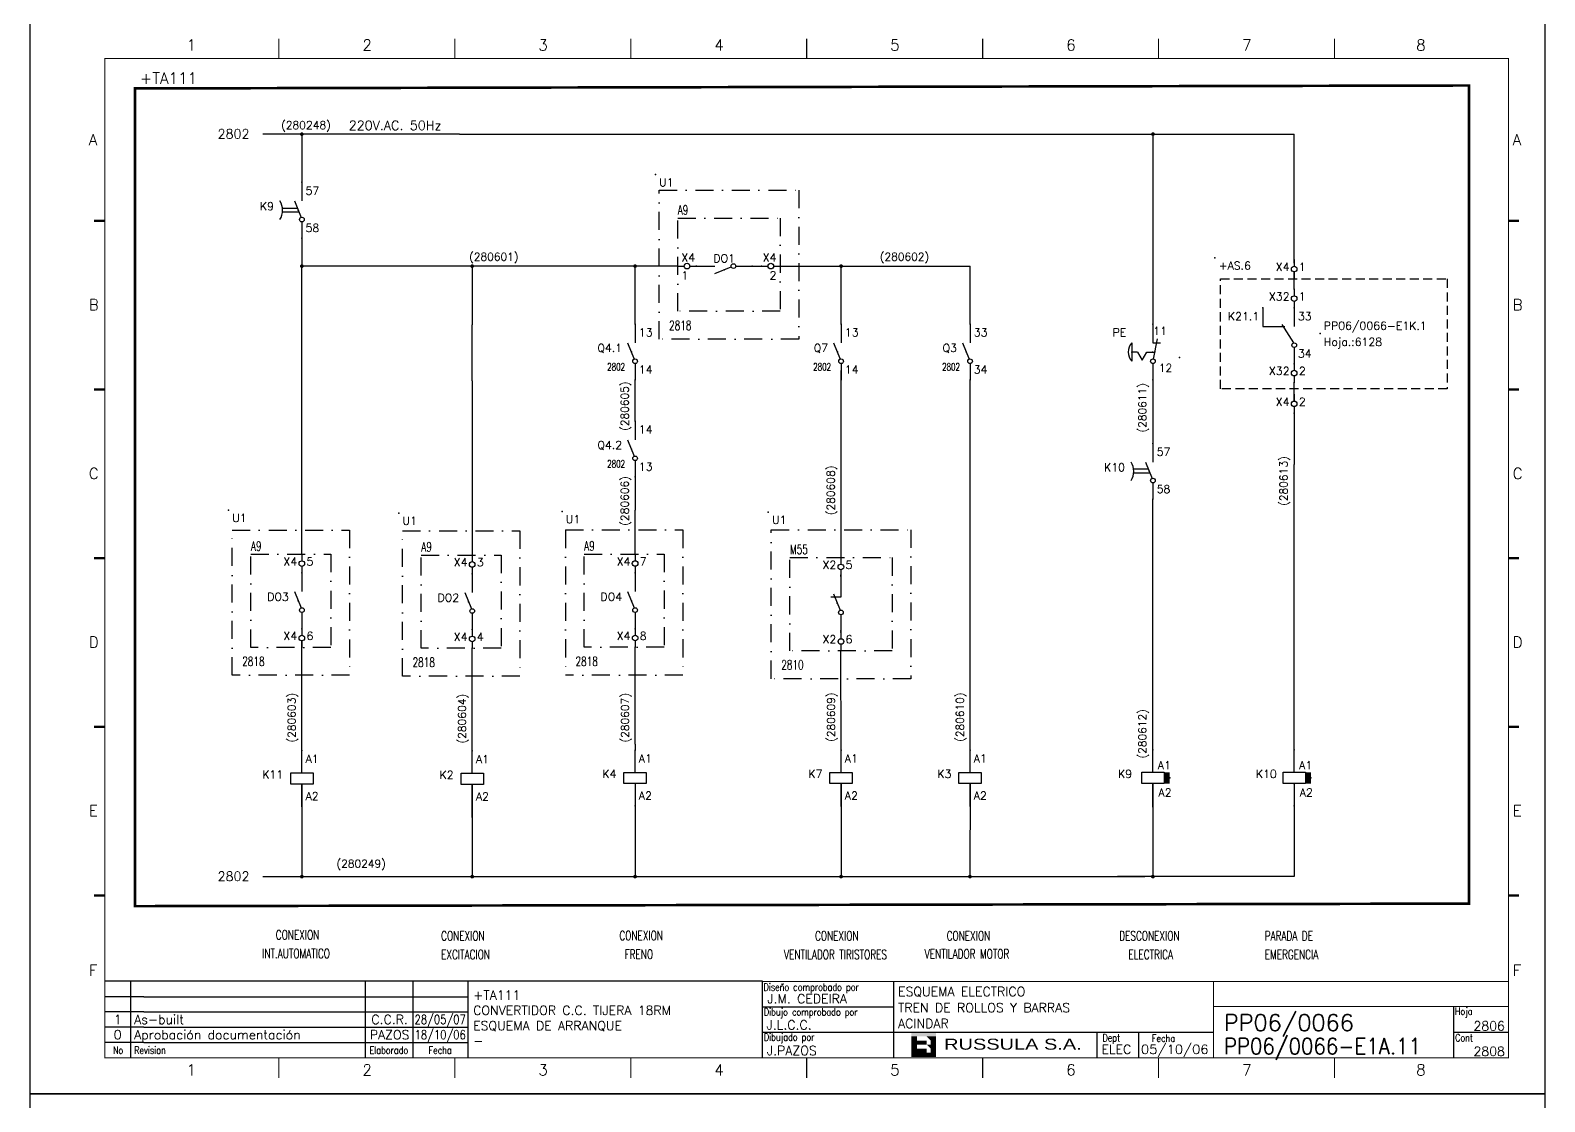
# Model space of a CAD drawing. Extents: x -4 to 416, y -4762 to 287.
# Drawn here: x -3.7 to 416.3, y -903.4 to -606.4 of the extents above; entities that cross this region are included whole.
import ezdxf
from ezdxf.enums import TextEntityAlignment as Align

# ---------------------------------------------------------------- set-up
doc = ezdxf.new("R2010")
doc.units = 0
doc.header["$LTSCALE"] = 10
doc.header["$MEASUREMENT"] = 0
doc.linetypes.add('DASHDOT', pattern=[1, 0.5, -0.25, 0, -0.25])
doc.linetypes.add('HIDDEN', pattern=[0.375, 0.25, -0.125])
doc.layers.get('0').update_dxf_attribs({"linetype": 'CONTINUOUS'})
for name, color, linetype in [('1', 7, 'CONTINUOUS'), ('10', 5, 'CONTINUOUS'), ('102', 7, 'CONTINUOUS'), ('2', 7, 'CONTINUOUS'), ('3', 8, 'CONTINUOUS'), ('8', 1, 'CONTINUOUS'), ('9', 6, 'CONTINUOUS'), ('DIBUJO', 7, 'CONTINUOUS'), ('NODE', 7, 'CONTINUOUS')]:
    doc.layers.add(name, color=color, linetype=linetype)
doc.styles.add('HELVETICA', font='HELV.SHX')
doc.styles.add('LABEL', font='SIMPLEX', dxfattribs={"width": 0.8, "height": 4})
doc.styles.add('ROMANS', font='romans')
doc.styles.get("Standard").update_dxf_attribs({"font": 'simplex'})

# ---------------------------------------------------------------- blocks, each defined once
blk = doc.blocks.new('NOD', base_point=(237.5, 170))
at = {"layer": 'NODE'}
blk.add_point((237.5, 170), dxfattribs=at)
blk = doc.blocks.new('$071501S')
at = {"layer": '2'}
for p, q in [((0, -6), (0, 0)), ((-3, -6), (3, -6)), ((-3, -9), (-3, -6)), ((3, -6), (3, -9)), ((3, -9), (-3, -9)), ((0, -9), (0, -15))]:
    blk.add_line(p, q, dxfattribs=at)
at = {"layer": '2', "rotation": 90}
for p in [(0, 0), (0, -15)]:
    blk.add_blockref('NOD', p, dxfattribs=at)
at = {"layer": '8'}
for tag, p in [('1A', (1, -3.325)), ('2A', (1, -13.325))]:
    blk.add_attdef(tag, p, '', height=2.15, dxfattribs=at)
at = {"layer": '9'}
blk.add_attdef('ID', text='', height=2.15, dxfattribs=at).set_placement((-5, -7.5), align=Align.RIGHT)
blk = doc.blocks.new('$$PLU21C')
for p, q in [((0, 2.5), (0, 0.75)), ((0, -0.75), (0, -2.5))]:
    blk.add_line(p, q)
at = {"layer": '2'}
blk.add_circle((0, 0), 0.75, dxfattribs=at)
for p in [(0, 2.5), (0, -2.5)]:
    blk.add_blockref('NOD', p, dxfattribs=at)
at = {"layer": '8'}
blk.add_attdef('*A', (1.25, -0.5), '', height=2.15, dxfattribs=at)
at = {"layer": '9'}
blk.add_attdef('ID', text='', height=2.15, dxfattribs=at).set_placement((-1.25, -0.5), align=Align.RIGHT)
blk = doc.blocks.new('$070202S')
at = {"layer": '102'}
for p, q in [((0, 0), (0, -5)), ((-2, -5), (-0.23, -9.42)), ((0, -10.62), (0, -15))]:
    blk.add_line(p, q, dxfattribs=at)
blk.add_circle((0, -10), 0.625, dxfattribs=at)
blk.add_point((-1, -7.5), dxfattribs=at)
at = {"layer": '2'}
for p in [(0, 0), (0, -15)]:
    blk.add_blockref('NOD', p, dxfattribs=at)
at = {"layer": '8'}
for tag, p in [('1A', (1, -3.32)), ('2A', (1, -13.32))]:
    blk.add_attdef(tag, p, '', height=2.15, dxfattribs=at)
at = {"layer": '9'}
blk.add_attdef('ID', text='', height=2.15, dxfattribs=at).set_placement((-3.5, -7.5), align=Align.RIGHT)
blk = doc.blocks.new('$PP313')
at = {"layer": '2'}
blk.add_blockref('NOD', (0, 0), dxfattribs=at)
at = {"layer": '8'}
blk.add_attdef('1A', (1, -3.325), '', height=2.15, dxfattribs=at)
at = {"layer": '9'}
blk.add_attdef('ID', (1, 1), '', height=2.15, dxfattribs=at)
blk = doc.blocks.new('$0702029')
at = {"layer": '102'}
for p, q in [((0, 0), (5, 0)), ((10.62, 0), (15, 0)), ((5, -2), (9.42, -0.23))]:
    blk.add_line(p, q, dxfattribs=at)
blk.add_circle((10, 0), 0.625, dxfattribs=at)
blk.add_point((7.5, -1), dxfattribs=at)
at = {"layer": '2'}
for p in [(0, 0), (15, 0)]:
    blk.add_blockref('NOD', p, dxfattribs=at)
at = {"layer": '8', "flags": 8}
blk.add_attdef('1A', text='', height=2.15, dxfattribs=at).set_placement((4, -3.32), align=Align.RIGHT)
blk.add_attdef('2A', (11, -3.32), '', height=2.15, dxfattribs=at)
at = {"layer": '9'}
blk.add_attdef('ID', text='', height=2.15, dxfattribs=at).set_placement((7.5, 1), align=Align.CENTER)
blk = doc.blocks.new('$$PLR12C')
for p, q in [((-2.5, 0), (-0.75, 0)), ((0.75, 0), (2.5, 0))]:
    blk.add_line(p, q)
at = {"layer": '2'}
blk.add_circle((0, 0), 0.75, dxfattribs=at)
for p in [(-2.5, 0), (2.5, 0)]:
    blk.add_blockref('NOD', p, dxfattribs=at)
at = {"layer": '8'}
blk.add_attdef('*A', text='', height=2.15, dxfattribs=at).set_placement((1.5, -3.575), align=Align.RIGHT)
at = {"layer": '9'}
blk.add_attdef('ID', text='', height=2.15, dxfattribs=at).set_placement((1.5, 1.25), align=Align.RIGHT)
blk = doc.blocks.new('$$PLL21C')
for p, q in [((-2.5, 0), (-0.75, 0)), ((0.75, 0), (2.5, 0))]:
    blk.add_line(p, q)
at = {"layer": '2'}
blk.add_circle((0, 0), 0.75, dxfattribs=at)
for p in [(-2.5, 0), (2.5, 0)]:
    blk.add_blockref('NOD', p, dxfattribs=at)
at = {"layer": '8'}
blk.add_attdef('*A', (-1.5, -3.575), '', height=2.15, dxfattribs=at)
at = {"layer": '9'}
blk.add_attdef('ID', (-1.5, 1.25), '', height=2.15, dxfattribs=at)
blk = doc.blocks.new('$071507')
at = {"layer": '2'}
for p, q in [((6, 0), (0, 0)), ((6, 3), (9, 3)), ((6, -3), (6, 3)), ((9, 3), (9, -3)), ((9, 0), (15, 0)), ((9, -3), (6, -3))]:
    blk.add_line(p, q, dxfattribs=at)
blk.add_solid([(6, -3), (9, -3), (6, -4.5), (9, -4.5)], dxfattribs=at)
for p in [(0, 0), (15, 0), (7.5, -4.5)]:
    blk.add_blockref('NOD', p, dxfattribs=at)
at = {"layer": '8'}
blk.add_attdef('1A', text='', height=2.15, dxfattribs=at).set_placement((5, -3.325), align=Align.RIGHT)
blk.add_attdef('2A', (10, -3.325), '', height=2.15, dxfattribs=at)
at = {"layer": '9'}
blk.add_attdef('ID', text='', height=2.15, dxfattribs=at).set_placement((7.5, 4.175), align=Align.CENTER)
blk = doc.blocks.new('$021308')
at = {"layer": '2'}
blk.add_line((-2.5, 0), (2.5, 0), dxfattribs=at)
blk.add_arc((0, 2.625), 3.625, 226.39718, 313.60282, dxfattribs=at)
blk.add_blockref('NOD', (0, 0), dxfattribs=at)
blk = doc.blocks.new('$070203')
at = {"layer": '2'}
for p, q in [((0, 0), (5, 0)), ((9.39, 0.13), (4, 1.25)), ((5, 0), (5, 2)), ((10.62, 0), (15, 0))]:
    blk.add_line(p, q, dxfattribs=at)
blk.add_circle((10, 0), 0.625, dxfattribs=at)
for p in [(0, 0), (7.5, 0.52), (15, 0)]:
    blk.add_blockref('NOD', p, dxfattribs=at)
at = {"layer": '8'}
blk.add_attdef('1A', text='', height=2.15, dxfattribs=at).set_placement((4, -3.32), align=Align.RIGHT)
blk.add_attdef('2A', (11, -3.32), '', height=2.15, dxfattribs=at)
at = {"layer": '9'}
blk.add_attdef('ID', text='', height=2.15, dxfattribs=at).set_placement((7.5, 2.5), align=Align.CENTER)
blk = doc.blocks.new('$021208')
at = {"layer": '102'}
for p, q in [((-2.17, -3.75), (0, -2.5)), ((0, -5), (-2.17, -3.75)), ((0, -2.5), (0, -1)), ((0, -5), (0, -6.5))]:
    blk.add_line(p, q, dxfattribs=at)
at = {"layer": '3'}
for p in [(0, -1), (0, -6.5)]:
    blk.add_point(p, dxfattribs=at)
blk = doc.blocks.new('RR')
at = {"layer": '102'}
for p, q in [((158.63, 156.42), (158.63, 151.42)), ((167.05, 156.42), (167.05, 151.42)), ((158.63, 151.42), (164.55, 151.42)), ((163.74, 152), (166.82, 147)), ((167.05, 145.79), (167.05, 141.42))]:
    blk.add_line(p, q, dxfattribs=at)
blk.add_circle((167.05, 146.42), 0.625, dxfattribs=at)
at = {"layer": '2', "rotation": 270}
for p in [(158.63, 156.42), (167.05, 156.42)]:
    blk.add_blockref('NOD', p, dxfattribs=at)
at = {"layer": '9', "rotation": 270}
blk.add_blockref('NOD', (167.05, 141.42), dxfattribs=at)
at = {"layer": '8'}
blk.add_attdef('1A', text='', height=2.15, dxfattribs=at).set_placement((157.63, 153.09), align=Align.RIGHT)
for tag, p in [('2A', (168.05, 153.09)), ('3A', (168.05, 143.09))]:
    blk.add_attdef(tag, p, '', height=2.15, dxfattribs=at)
at = {"layer": '9'}
blk.add_attdef('ID', text='', height=2.15, dxfattribs=at).set_placement((161.05, 146.42), align=Align.RIGHT)
blk = doc.blocks.new('newcajec')
at = {"layer": '1'}
for p, q in [((179.4, 20.85), (0.13, 20.85)), ((7, 20.85), (7, 0)), ((71, 20.85), (71, 0)), ((84, 20.85), (84, 0.09)), ((99, 20.85), (99, 0)), ((215.2, 20.8), (215.2, 0)), ((10.6, 16.64), (0, 16.64)), ((10.6, 16.64), (99, 16.64)), ((184.64, 20.18), (184.81, 20.01)), ((184.81, 20.01), (185.18, 20.25)), ((10.6, 12.48), (0, 12.48)), ((10.6, 12.48), (99, 12.48)), ((179.4, 13.87), (215.2, 13.87)), ((368, 14.06), (368, 0)), ((10.6, 8.32), (0, 8.32)), ((10.6, 8.32), (99, 8.32)), ((10.6, 4.16), (0, 4.16)), ((10.6, 4.16), (99, 4.16)), ((179.4, 6.93), (267.63, 6.93)), ((267.63, 6.93), (302.5, 6.93)), ((270.63, 6.91), (270.63, 0)), ((282.07, 6.93), (282.07, 0)), ((368, 6.93), (383, 6.93))]:
    blk.add_line(p, q, dxfattribs=at)
for points in [[(47.5, 272.5, 0.3, 0.3, 0), (47.5, 277.91, 0.3, 0.3, 0)], [(95.5, 272.5, 0.3, 0.3, 0), (95.5, 277.91, 0.3, 0.3, 0)], [(143.5, 272.5, 0.3, 0.3, 0), (143.5, 277.91, 0.3, 0.3, 0)], [(191.5, 272.5, 0.3, 0.3, 0), (191.5, 277.91, 0.3, 0.3, 0)], [(239.5, 272.5, 0.3, 0.3, 0), (239.5, 277.91, 0.3, 0.3, 0)], [(287.5, 272.5, 0.3, 0.3, 0), (287.5, 277.91, 0.3, 0.3, 0)], [(335.5, 272.5, 0.3, 0.3, 0), (335.5, 277.91, 0.3, 0.3, 0)], [(-2.99, 228.23, 0.6, 0.6, 0), (-0.18, 228.23, 0.6, 0.6, 0)], [(383.01, 228.23, 0.6, 0.6, 0), (385.82, 228.23, 0.6, 0.6, 0)], [(-2.99, 182.23, 0.6, 0.6, 0), (-0.18, 182.23, 0.6, 0.6, 0)], [(383.01, 182.23, 0.6, 0.6, 0), (385.82, 182.23, 0.6, 0.6, 0)], [(-2.99, 136.23, 0.6, 0.6, 0), (-0.18, 136.23, 0.6, 0.6, 0)], [(383.01, 136.23, 0.6, 0.6, 0), (385.82, 136.23, 0.6, 0.6, 0)], [(-2.99, 90.23, 0.6, 0.6, 0), (-0.18, 90.23, 0.6, 0.6, 0)], [(383.01, 90.23, 0.6, 0.6, 0), (385.82, 90.23, 0.6, 0.6, 0)], [(-2.99, 44.23, 0.6, 0.6, 0), (-0.18, 44.23, 0.6, 0.6, 0)], [(383.01, 44.23, 0.6, 0.6, 0), (385.82, 44.23, 0.6, 0.6, 0)], [(383, 20.8, 0.3, 0.3, 0), (179.4, 20.8, 0.3, 0.3, 0), (179.4, 0, 0.3, 0.3, 0)], [(302.5, 20.8, 0.3, 0.3, 0), (302.5, 0, 0.3, 0.3, 0)], [(302.5, 14, 0.3, 0.3, 0), (383, 14, 0.3, 0.3, 0)], [(47.5, -5.5, 0.3, 0.3, 0), (47.5, -0.09, 0.3, 0.3, 0)], [(95.5, -5.5, 0.3, 0.3, 0), (95.5, -0.09, 0.3, 0.3, 0)], [(143.5, -5.5, 0.3, 0.3, 0), (143.5, -0.09, 0.3, 0.3, 0)], [(191.5, -5.5, 0.3, 0.3, 0), (191.5, -0.09, 0.3, 0.3, 0)], [(239.5, -5.5, 0.3, 0.3, 0), (239.5, -0.09, 0.3, 0.3, 0)], [(287.5, -5.5, 0.3, 0.3, 0), (287.5, -0.09, 0.3, 0.3, 0)], [(335.5, -5.5, 0.3, 0.3, 0), (335.5, -0.09, 0.3, 0.3, 0)]]:
    blk.add_lwpolyline(points, format="xyseb", dxfattribs=at)
at = {"layer": '1', "const_width": 0.3}
blk.add_lwpolyline([(0, 0), (0, 272.5), (383, 272.5), (383, 0)], close=True, dxfattribs=at)
at = {"layer": '2', "color": 14}
for p, q in [((221.42, 4.69), (221.42, 5.81)), ((221.42, 2.47), (221.42, 3.58))]:
    blk.add_line(p, q, dxfattribs=at)
for points in [[(220.05, 5.81), (220.05, 6.92), (226.74, 5.81), (226.74, 6.92)], [(221.42, 2.47), (220.05, 2.47), (221.42, 5.81), (220.05, 5.81)], [(221.42, 4.69), (224.25, 4.69), (221.42, 3.58), (224.25, 3.58)], [(224.25, 5.81), (225.37, 5.81), (225.37, 4.69)], [(225.37, 5.81), (226.74, 5.81), (225.37, 1.35), (226.74, 1.35)], [(224.25, 0.24), (224.25, 2.47), (220.05, 0.24), (220.05, 2.47)], [(224.25, 3.58), (225.37, 3.58), (225.37, 2.47)], [(226.74, 1.35), (226.74, 0.24), (224.25, 1.35), (224.25, 0.24)]]:
    blk.add_solid(points, dxfattribs=at)
at = {"layer": '1', "style": 'ROMANS'}
for s, p in [('1', (22.29, 274.68)), ('2', (70.29, 274.68)), ('3', (118.29, 274.68)), ('4', (166.29, 274.68)), ('5', (214.29, 274.68)), ('6', (262.29, 274.68)), ('7', (310.29, 274.68)), ('8', (357.79, 274.68)), ('A', (-4.37, 248.84)), ('A', (384.13, 248.84)), ('B', (-4.37, 203.84)), ('B', (384.13, 203.84)), ('C', (-4.37, 157.84)), ('C', (384.13, 157.84)), ('D', (-4.37, 111.84)), ('D', (384.13, 111.84)), ('E', (-4.37, 65.84)), ('E', (384.13, 65.84)), ('F', (-4.37, 22.34)), ('F', (384.13, 22.34)), ('1', (22.29, -4.82)), ('2', (70.29, -4.82)), ('3', (118.29, -4.82)), ('4', (166.29, -4.82)), ('5', (214.29, -4.82)), ('6', (262.29, -4.82)), ('7', (310.29, -4.82)), ('8', (357.79, -4.82))]:
    blk.add_text(s, height=3, dxfattribs=at).set_placement(p)
at = {"layer": '1', "style": 'LABEL', "width": 0.8}
for s, p in [('Diseno comprobado por', (179.73, 18.27)), ('Dibujo comprobado por', (179.81, 11.47)), ('Hoja', (368.38, 11.66)), ('Dibujado por', (179.83, 4.64)), ('Fecha', (285.71, 4.3)), ('Cont', (368.43, 4.46)), ('No', (2.23, 1.05)), ('Revision', (8, 1.05))]:
    blk.add_text(s, height=2, dxfattribs=at).set_placement(p)
for s, p in [('Dept', (274.61, 4.44)), ('Elaborado', (77.5, 1.05)), ('Fecha', (91.5, 1.05))]:
    blk.add_text(s, height=2, dxfattribs=at).set_placement(p, align=Align.CENTER)
at = {"layer": '10', "style": 'ROMANS'}
for tag, p in [('REV41', (3.5, 18.74)), ('REV43', (77.7, 18.74)), ('REV31', (3.5, 14.58)), ('REV33', (77.7, 14.58)), ('REV21', (3.5, 10.42)), ('REV23', (77.7, 10.42)), ('REV11', (3.5, 6.27)), ('REV13', (77.7, 6.27))]:
    blk.add_attdef(tag, text='', height=2.5, dxfattribs=at).set_placement(p, align=Align.MIDDLE)
for tag, p, height in [('REV42', (8, 17.49), 2.5), ('SHEETNAME1', (100.5, 15.83), 2.5), ('DESIGNCHECK', (180.74, 14.83), 2.5), ('DOCUMENTTYPE', (216.43, 16.8), 2.5), ('NOTA', (305.32, 15.8), 3), ('REV32', (8, 13.33), 2.5), ('SHEETNAME2', (100.5, 11.67), 2.5), ('OBJECT', (216.43, 12.4), 2.5), ('REV22', (8, 9.17), 2.5), ('SHEETNAME3', (100.5, 7.51), 2.5), ('DRAWINGCHECK', (180.53, 7.71), 2.5), ('CUSTOMER', (216.43, 8.08), 2.5), ('ORDER', (305.32, 7.3), 4.5), ('REV12', (8, 5.01), 2.5), ('SHEETNAME4', (100.5, 3.35), 2.5), ('DOCUMENT_ID', (305.32, 0.93), 4.4), ('USER', (180.63, 0.71), 2.5), ('DEPARTMENT', (271.93, 1.05), 2.5)]:
    blk.add_attdef(tag, p, '', height=height, dxfattribs=at)
for tag, width, p, p2 in [('REV44', 1.221199, (84.53, 17.49), (98.48, 17.49)), ('REV34', 1.221199, (84.53, 13.33), (98.48, 13.33)), ('REV24', 1.221199, (84.53, 9.17), (98.48, 9.17)), ('REV14', 1.221199, (84.53, 5.01), (98.48, 5.01)), ('CREATED2', 7.039915, (282.71, 1.05), (301.14, 1.05))]:
    blk.add_attdef(tag, text='', height=2.5, dxfattribs=dict(at, width=width)).set_placement(p, p2, align=Align.FIT)
for tag, p in [('SHEET', (382, 7.43)), ('NEXTSHEET', (382, 0.5))]:
    blk.add_attdef(tag, text='', height=2.5, dxfattribs=at).set_placement(p, align=Align.RIGHT)
at = {"layer": 'DIBUJO', "color": 14, "style": 'HELVETICA', "width": 1.3}
blk.add_text('RUSSULA S.A.', height=3, dxfattribs=at).set_placement((229, 2.19))

msp = doc.modelspace()

# ---------------------------------------------------------------- linework, layer by layer
for p, q in [((346.85, -670.92), (346.85, -635.19)), ((175.88, -671.78), (71.38, -671.78)), ((346.85, -678.21), (346.85, -673.37)), ((307.67, -703.33), (307.67, -720.92)), ((346.85, -708.85), (346.85, -704.02)), ((346.85, -709.18), (346.85, -706.36)), ((346.85, -712.54), (346.85, -726.73)), ((346.85, -741.59), (346.85, -726.73)), ((307.67, -808.67), (307.67, -791.91)), ((346.85, -841.02), (297.83, -841.02))]:
    msp.add_line(p, q)
at = {"const_width": 0.516}
for points in [[(307.41, -635.19, 1), (307.93, -635.19, 1)], [(220.93, -841.02, 1), (221.45, -841.02, 1)], [(256.67, -841.02, 1), (257.18, -841.02, 1)]]:
    msp.add_lwpolyline(points, format="xyb", close=True, dxfattribs=at)
at = {"layer": '2', "color": 7}
for p, q in [((115.38, -635.19), (60.85, -635.19)), ((71.64, -635.19), (71.64, -648.54)), ((115.38, -635.19), (346.85, -635.19)), ((307.67, -635.19), (307.67, -687.84)), ((71.64, -664.03), (71.64, -671.78)), ((71.64, -675.56), (71.64, -671.78)), ((164.06, -687.84), (164.06, -671.78)), ((196.5, -671.78), (199.11, -671.78)), ((204.28, -671.78), (256.95, -671.78)), ((221.19, -687.84), (221.19, -671.78)), ((256.95, -687.84), (256.95, -671.78)), ((71.64, -677.27), (71.64, -673.85)), ((118.88, -672.03), (118.88, -688.1)), ((71.64, -751.65), (71.64, -677.27)), ((118.88, -703.59), (118.88, -688.1)), ((221.19, -752.6), (221.19, -700.75)), ((118.88, -703.59), (118.88, -751.9)), ((164.06, -714.74), (164.06, -703.33)), ((256.95, -805.92), (256.95, -703.33)), ((164.06, -730.23), (164.06, -739.41)), ((307.67, -791.91), (307.67, -736.41)), ((164.06, -751.64), (164.06, -739.41)), ((346.85, -805.92), (346.85, -741.59)), ((221.14, -763.55), (218.34, -763.55)), ((221.14, -762.6), (221.14, -763.55)), ((71.64, -806.08), (71.64, -775.66)), ((221.14, -772.93), (221.14, -773.3)), ((118.88, -806.17), (118.88, -777.71)), ((164.06, -804.26), (164.06, -777.45)), ((221.19, -805.92), (221.14, -778.41)), ((164.06, -804.26), (164.06, -806.08)), ((71.64, -821.57), (71.64, -815.37)), ((71.64, -815.37), (71.64, -841.02)), ((118.88, -824.65), (118.88, -815.46)), ((118.88, -815.46), (118.88, -841.02)), ((221.19, -821.58), (221.19, -815.21)), ((221.19, -815.21), (221.19, -841.02)), ((256.95, -815.21), (256.93, -841.02)), ((256.95, -821.58), (256.95, -815.21)), ((307.67, -821.74), (307.67, -815.21)), ((307.67, -815.21), (307.67, -841.02)), ((346.85, -815.38), (346.85, -815.21)), ((346.85, -815.21), (346.85, -841.02)), ((118.88, -822), (118.88, -823.95)), ((164.06, -821.4), (164.06, -830.11)), ((118.88, -823.55), (118.88, -825.76)), ((164.06, -827.49), (164.06, -840.76)), ((60.85, -841.02), (305.4, -841.02))]:
    msp.add_line(p, q, dxfattribs=at)
at = {"layer": '2', "color": 7, "linetype": 'DASHDOT'}
for p, q in [((170.72, -692.06), (170.72, -650.76)), ((170.72, -650.76), (209.44, -650.76)), ((209.44, -650.76), (209.44, -692.06)), ((175.88, -684.31), (175.88, -658.5)), ((175.88, -658.5), (204.28, -658.5)), ((204.28, -658.5), (204.28, -684.31)), ((204.28, -684.31), (175.88, -684.31)), ((209.44, -692.06), (170.72, -692.06)), ((52.34, -785.21), (52.34, -744.94)), ((52.34, -744.94), (84.86, -744.94)), ((84.86, -744.94), (84.86, -785.21)), ((99.58, -785.45), (99.58, -745.18)), ((99.58, -745.18), (132.1, -745.18)), ((132.1, -745.18), (132.1, -785.45)), ((144.76, -744.93), (144.76, -785.19)), ((144.76, -744.93), (177.29, -744.93)), ((177.29, -744.93), (177.29, -785.2)), ((201.83, -786.15), (201.83, -744.85)), ((201.83, -744.85), (240.55, -744.85)), ((240.55, -744.85), (240.55, -786.15)), ((57.5, -751.65), (79.7, -751.65)), ((57.5, -777.47), (57.5, -751.65)), ((79.7, -751.65), (79.7, -777.47)), ((149.93, -777.45), (149.93, -751.64)), ((149.93, -751.64), (172.13, -751.64)), ((172.13, -751.64), (172.13, -777.45)), ((104.74, -751.9), (126.94, -751.9)), ((104.74, -777.71), (104.74, -751.9)), ((126.94, -751.9), (126.94, -777.71)), ((207, -752.6), (235.39, -752.6)), ((207, -778.41), (207, -752.6)), ((235.39, -752.6), (235.39, -778.41)), ((79.7, -777.47), (57.5, -777.47)), ((126.94, -777.71), (104.74, -777.71)), ((172.13, -777.45), (149.93, -777.45)), ((235.39, -778.41), (207, -778.41)), ((84.86, -785.21), (52.34, -785.21)), ((177.29, -785.2), (144.76, -785.2)), ((132.1, -785.45), (99.58, -785.45)), ((240.55, -786.15), (201.83, -786.15))]:
    msp.add_line(p, q, dxfattribs=at)
at = {"layer": '2'}
for p, q in [((70.4, -655.77), (66.28, -655.77)), ((70.81, -656.8), (66.28, -656.8)), ((307.52, -695.59), (308.19, -695.59)), ((306.41, -728.1), (302.31, -728.1)), ((306.84, -729.18), (302.31, -729.18))]:
    msp.add_line(p, q, dxfattribs=at)
at = {"layer": '2', "color": 7, "linetype": 'HIDDEN'}
for p, q in [((326.4, -675.3), (389.3, -675.3)), ((326.4, -705.84), (326.4, -675.3)), ((389.3, -675.3), (389.3, -705.84)), ((389.3, -705.84), (326.4, -705.84))]:
    msp.add_line(p, q, dxfattribs=at)
at = {"layer": '2', "color": 3, "linetype": 'DASHDOT'}
msp.add_lwpolyline([(25.4, -622.53, 0.723, 0.723, 0), (395.35, -621.71, 0.723, 0.723, 0), (395.35, -848.5, 0.723, 0.723, 0), (25.4, -849.21, 0.723, 0.723, 0), (25.4, -622.53, 0.723, 0.723, 0)], format="xyseb", dxfattribs=at)
at = {"layer": '2', "color": 7}
for points in [[(71.38, -635.19, 0.516, 0.516, 1), (71.89, -635.19, 0.516, 0.516, 1)], [(71.38, -671.78, 0.516, 0.516, 1), (71.89, -671.78, 0.516, 0.516, 1)], [(118.62, -671.78, 0.516, 0.516, 1), (119.14, -671.78, 0.516, 0.516, 1)], [(163.81, -671.78, 0.516, 0.516, 1), (164.32, -671.78, 0.516, 0.516, 1)], [(71.38, -841.02, 0.516, 0.516, 1), (71.89, -841.02, 0.516, 0.516, 1)], [(118.62, -841.02, 0.516, 0.516, 1), (119.14, -841.02, 0.516, 0.516, 1)], [(163.81, -841.02, 0.516, 0.516, 1), (164.32, -841.02, 0.516, 0.516, 1)]]:
    msp.add_lwpolyline(points, format="xyseb", close=True, dxfattribs=at)
at = {"layer": '2', "color": 7, "const_width": 0.516}
for points in [[(220.93, -671.78, 1), (221.45, -671.78, 1)], [(307.41, -841.02, 1), (307.93, -841.02, 1)]]:
    msp.add_lwpolyline(points, format="xyb", close=True, dxfattribs=at)
at = {"layer": '2'}
for centre in [(61.43, -656.29), (297.47, -728.67)]:
    msp.add_arc(centre, 4.87, 327.9946, 32.0054, dxfattribs=at)
at = {"layer": 'DIBUJO'}
for points in [[(-3.68, -604.24), (416.32, -604.24), (416.32, -901.24), (-3.68, -901.24), (-3.68, -604.24)], [(-3.68, -901.24), (416.32, -901.24), (416.32, -1198.24), (-3.68, -1198.24), (-3.68, -901.24)]]:
    msp.add_lwpolyline(points, dxfattribs=at)

# ---------------------------------------------------------------- block references
ref = msp.add_blockref('$PP313', (169.68, -646.42), dxfattribs=dict(xscale=-1.032501386138574, yscale=1.032501386138574, zscale=1.032501386138574, rotation=180))
ref.add_attrib('ID', 'U1', (170.71, -649.67), dxfattribs={"layer": '9', "height": 2.22, "style": 'ROMANS'})
ref = msp.add_blockref('$PP313', (324.87, -669.51), dxfattribs=dict(xscale=-1.032501386138574, yscale=1.032501386138574, zscale=1.032501386138574, rotation=180))
ref.add_attrib('ID', '+AS.6', (325.9, -672.76), dxfattribs={"layer": '9', "height": 2.22, "style": 'ROMANS'})
at = {"xscale": 1.032501386138574, "yscale": 1.032501386138574, "zscale": 1.032501386138574}
msp.add_blockref('RR', (174.37, -844.87), dxfattribs=at).add_auto_attribs({'1A': 'K21.1', '2A': '33', '3A': '34'})
msp.add_blockref('$PP313', (315.02, -697.12), dxfattribs=at)
ref = msp.add_blockref('$PP313', (51.3, -739.46), dxfattribs=dict(xscale=-1.032501386138574, yscale=1.032501386138574, zscale=1.032501386138574, rotation=180))
ref.add_attrib('ID', 'U1', (52.33, -742.71), dxfattribs={"layer": '9', "height": 2.22, "style": 'ROMANS'})
ref = msp.add_blockref('$PP313', (98.5, -740.24), dxfattribs=dict(xscale=-1.032501386138574, yscale=1.032501386138574, zscale=1.032501386138574, rotation=180))
ref.add_attrib('ID', 'U1', (99.53, -743.49), dxfattribs={"layer": '9', "height": 2.22, "style": 'ROMANS'})
ref = msp.add_blockref('$PP313', (143.79, -739.81), dxfattribs=dict(xscale=-1.032501386138574, yscale=1.032501386138574, zscale=1.032501386138574, rotation=180))
ref.add_attrib('ID', 'U1', (144.82, -743.06), dxfattribs={"layer": '9', "height": 2.22, "style": 'ROMANS'})
ref = msp.add_blockref('$PP313', (201, -739.99), dxfattribs=dict(xscale=-1.032501386138574, yscale=1.032501386138574, zscale=1.032501386138574, rotation=180))
ref.add_attrib('ID', 'U1', (202.03, -743.24), dxfattribs={"layer": '9', "height": 2.22, "style": 'ROMANS'})
at = {"layer": '2', "color": 7}
ref = msp.add_blockref('newcajec', (17, -891.22), dxfattribs=dict(at, xscale=1.016442892079945, yscale=1.016442892079945, zscale=1.016442892079945))
ref.add_attrib('REV24', '28/05/07', dxfattribs={"layer": '10', "height": 2.541, "style": 'ROMANS', "width": 0.728168}).set_placement((102.91, -881.89), (117.1, -881.89), align=Align.FIT)
ref.add_attrib('SHEETNAME3', 'ESQUEMA DE ARRANQUE', (119.15, -883.59), dxfattribs={"layer": '10', "height": 2.5411, "style": 'ROMANS'})
ref.add_attrib('SHEETNAME2', 'CONVERTIDOR C.C. TIJERA 18RM', (119.15, -879.36), dxfattribs={"layer": '10', "height": 2.5411, "style": 'ROMANS'})
ref.add_attrib('SHEETNAME1', '+TA111', (119.15, -875.13), dxfattribs={"layer": '10', "height": 2.541, "style": 'ROMANS'})
ref.add_attrib('USER', 'J.PAZOS', (200.6, -890.5), dxfattribs={"layer": '10', "height": 2.541, "style": 'ROMANS'})
ref.add_attrib('DRAWINGCHECK', 'J.L.C.C.', (200.5, -883.38), dxfattribs={"layer": '10', "height": 2.541, "style": 'ROMANS'})
ref.add_attrib('DESIGNCHECK', 'J.M. CEDEIRA', (200.71, -876.14), dxfattribs={"layer": '10', "height": 2.5411, "style": 'ROMANS'})
ref.add_attrib('REV22', 'As-built', (25.13, -881.89), dxfattribs={"layer": '10', "height": 2.541, "style": 'ROMANS'})
ref.add_attrib('REV12', 'Aprobación documentación', (25.13, -886.12), dxfattribs={"layer": '10', "height": 2.5411, "style": 'ROMANS'})
ref.add_attrib('REV21', '1', dxfattribs={"layer": '10', "height": 2.54, "style": 'ROMANS'}).set_placement((20.56, -880.62), align=Align.MIDDLE)
ref.add_attrib('REV11', '0', dxfattribs={"layer": '10', "height": 2.54, "style": 'ROMANS'}).set_placement((20.56, -884.85), align=Align.MIDDLE)
ref.add_attrib('SHEETNAME4', '-', (119.15, -887.82), dxfattribs={"layer": '10', "height": 2.54, "style": 'ROMANS'})
ref.add_attrib('REV14', '18/10/06', dxfattribs={"layer": '10', "height": 2.541, "style": 'ROMANS', "width": 0.728168}).set_placement((102.91, -886.12), (117.1, -886.12), align=Align.FIT)
ref.add_attrib('REV23', 'C.C.R.', dxfattribs={"layer": '10', "height": 2.541, "style": 'ROMANS'}).set_placement((95.98, -880.62), align=Align.MIDDLE)
ref.add_attrib('REV13', 'PAZOS', dxfattribs={"layer": '10', "height": 2.541, "style": 'ROMANS'}).set_placement((95.98, -884.85), align=Align.MIDDLE)
ref.add_attrib('DOCUMENT_ID', 'PP06/0066-E1A.11', (327.34, -890.27), dxfattribs={"layer": '10', "height": 4.4723, "style": 'ROMANS', "width": 0.9})
ref.add_attrib('ORDER', 'PP06/0066', (327.34, -883.8), dxfattribs={"layer": '10', "height": 4.574, "style": 'ROMANS'})
ref.add_attrib('CUSTOMER', 'ACINDAR', (236.99, -883), dxfattribs={"layer": '10', "height": 2.541, "style": 'ROMANS'})
ref.add_attrib('OBJECT', 'TREN DE ROLLOS Y BARRAS', (236.99, -878.61), dxfattribs={"layer": '10', "height": 2.5411, "style": 'ROMANS'})
ref.add_attrib('DOCUMENTTYPE', 'ESQUEMA ELECTRICO', (236.99, -874.14), dxfattribs={"layer": '10', "height": 2.5411, "style": 'ROMANS'})
ref.add_attrib('CREATED2', '05/10/06', dxfattribs={"layer": '10', "height": 2.541, "style": 'ROMANS', "width": 0.961976}).set_placement((304.36, -890.16), (323.1, -890.16), align=Align.FIT)
ref.add_attrib('DEPARTMENT', 'ELEC', (293.4, -890.16), dxfattribs={"layer": '10', "height": 2.541, "style": 'ROMANS'})
ref.add_attrib('NEXTSHEET', '2808', dxfattribs={"layer": '10', "height": 2.541, "style": 'ROMANS'}).set_placement((405.28, -890.71), align=Align.RIGHT)
ref.add_attrib('SHEET', '2806', dxfattribs={"layer": '10', "height": 2.541, "style": 'ROMANS'}).set_placement((405.28, -883.66), align=Align.RIGHT)
ref = msp.add_blockref('$070202S', (71.64, -648.54), dxfattribs=dict(at, xscale=1.032501386138574, yscale=1.032501386138574, zscale=1.032501386138574))
ref.add_attrib('ID', 'K9', dxfattribs={"layer": '9', "height": 2.22}).set_placement((63.89, -656.29), align=Align.RIGHT)
ref.add_attrib('1A', '57', (72.67, -651.98), dxfattribs={"layer": '8', "height": 2.22})
ref.add_attrib('2A', '58', (72.67, -662.3), dxfattribs={"layer": '8', "height": 2.22})
at = {"layer": '2', "color": 7, "xscale": 1.032501386138574, "yscale": 1.032501386138574, "zscale": 1.032501386138574}
for name, p, values in [('$$PLL21C', (178.46, -671.78), {'ID': 'X4', '*A': '1'}), ('$$PLR12C', (201.7, -671.78), {'ID': 'X4', '*A': '2'}), ('$$PLU21C', (346.85, -672.6), {'ID': 'X4', '*A': '1'}), ('$$PLU21C', (346.85, -680.79), {'ID': 'X32', '*A': '1'}), ('$070202S', (164.06, -687.84), {'ID': 'Q4.1', '1A': '13', '2A': '14'}), ('$070202S', (221.19, -687.84), {'ID': 'Q7', '1A': '13', '2A': '14'}), ('$070202S', (256.95, -687.84), {'ID': 'Q3', '1A': '33', '2A': '34'}), ('$$PLU21C', (346.85, -701.44), {'ID': 'X32', '*A': '2'}), ('$$PLU21C', (346.85, -709.96), {'ID': 'X4', '*A': '2'}), ('$070202S', (164.06, -714.74), {'ID': 'Q4.2', '1A': '14', '2A': '13'}), ('$$PLU21C', (71.64, -754.24), {'ID': 'X4', '*A': '5'}), ('$$PLU21C', (164.06, -754.22), {'ID': 'X4', '*A': '7'}), ('$$PLU21C', (118.88, -754.48), {'ID': 'X4', '*A': '3'}), ('$$PLU21C', (221.13, -755.18), {'ID': 'X2', '*A': '5'}), ('$$PLU21C', (71.64, -774.89), {'ID': 'X4', '*A': '6'}), ('$$PLU21C', (118.88, -775.13), {'ID': 'X4', '*A': '4'}), ('$$PLU21C', (164.07, -774.87), {'ID': 'X4', '*A': '8'}), ('$$PLU21C', (221.14, -775.83), {'ID': 'X2', '*A': '6'}), ('$071501S', (71.64, -806.08), {'ID': 'K11', '1A': 'A1', '2A': 'A2'}), ('$071501S', (118.88, -806.17), {'ID': 'K2', '1A': 'A1', '2A': 'A2'}), ('$071501S', (164.06, -805.92), {'ID': 'K4', '1A': 'A1', '2A': 'A2'}), ('$071501S', (221.19, -805.92), {'ID': 'K7', '1A': 'A1', '2A': 'A2'}), ('$071501S', (256.95, -805.92), {'ID': 'K3', '1A': 'A1', '2A': 'A2'})]:
    msp.add_blockref(name, p, dxfattribs=at).add_auto_attribs(values)
at = {"layer": '2', "color": 7}
ref = msp.add_blockref('$0702029', (181.01, -671.78), dxfattribs=dict(at, xscale=1.032501386138574, yscale=1.032501386138574, zscale=1.032501386138574))
ref.add_attrib('ID', 'DO1', dxfattribs={"layer": '9', "height": 2.22}).set_placement((188.76, -670.74), align=Align.CENTER)
at = {"layer": '2'}
ref = msp.add_blockref('$070203', (307.67, -687.84), dxfattribs=dict(at, xscale=1.032501386138574, yscale=1.032501386138574, zscale=1.032501386138574, rotation=270))
ref.add_attrib('ID', 'PE', dxfattribs={"layer": '9', "height": 2.22}).set_placement((298.38, -691.28), align=Align.CENTER)
ref.add_attrib('1A', '11', dxfattribs={"layer": '8', "height": 2.22}).set_placement((311.53, -690.87), align=Align.RIGHT)
ref.add_attrib('2A', '12', (309.25, -701.11), dxfattribs={"layer": '8', "height": 2.22})
at = {"layer": '2', "xscale": 1.032501386138574, "yscale": 1.032501386138574, "zscale": 1.032501386138574}
msp.add_blockref('$PP313', (354.03, -690.46), dxfattribs=at).add_auto_attribs({'ID': 'PP06/0066-E1K.1', '1A': 'Hoja.:6128'})
at = {"layer": '2', "yscale": 1.032501386138574, "zscale": 1.032501386138574, "rotation": 270}
for name, p, xscale in [('$021308', (301.85, -695.59), 1.032501386138574), ('$021208', (308.56, -695.59), -1.032501386138574)]:
    msp.add_blockref(name, p, dxfattribs=dict(at, xscale=xscale))
at = {"layer": '2', "color": 7}
ref = msp.add_blockref('$070202S', (307.67, -720.92), dxfattribs=dict(at, xscale=1.032501386138574, yscale=1.032501386138574, zscale=1.032501386138574))
ref.add_attrib('ID', 'K10', dxfattribs={"layer": '9', "height": 2.22}).set_placement((299.93, -728.67), align=Align.RIGHT)
ref.add_attrib('1A', '57', (308.7, -724.36), dxfattribs={"layer": '8', "height": 2.22})
ref.add_attrib('2A', '58', (308.7, -734.68), dxfattribs={"layer": '8', "height": 2.22})
ref = msp.add_blockref('$070202S', (71.64, -756.82), dxfattribs=dict(at, xscale=1.032501386138574, yscale=1.032501386138574, zscale=1.032501386138574))
ref.add_attrib('ID', 'DO3', dxfattribs={"layer": '9', "height": 2.22}).set_placement((68.02, -764.56), align=Align.RIGHT)
ref = msp.add_blockref('$070202S', (118.88, -757.06), dxfattribs=dict(at, xscale=1.032501386138574, yscale=1.032501386138574, zscale=1.032501386138574))
ref.add_attrib('ID', 'DO2', dxfattribs={"layer": '9', "height": 2.22}).set_placement((115.26, -764.8), align=Align.RIGHT)
ref = msp.add_blockref('$070202S', (164.06, -756.8), dxfattribs=dict(at, xscale=1.032501386138574, yscale=1.032501386138574, zscale=1.032501386138574))
ref.add_attrib('ID', 'DO4', dxfattribs={"layer": '9', "height": 2.22}).set_placement((160.45, -764.55), align=Align.RIGHT)
at = {"layer": '2', "color": 7, "xscale": 1.032501386138574, "yscale": 1.032501386138574, "zscale": 1.032501386138574}
msp.add_blockref('$070202S', (221.14, -757.44), dxfattribs=at)
at = {"layer": '2', "color": 7}
ref = msp.add_blockref('$071507', (307.67, -821.4), dxfattribs=dict(at, xscale=1.032501386138574, yscale=1.032501386138574, zscale=1.032501386138574, rotation=90))
ref.add_attrib('ID', 'K9', dxfattribs={"layer": '9', "height": 2.22}).set_placement((299.93, -813.66), align=Align.CENTER)
ref.add_attrib('1A', 'A2', dxfattribs={"layer": '8', "height": 2.22}).set_placement((312.83, -818.82), align=Align.RIGHT)
ref.add_attrib('2A', 'A1', (309.02, -811.27), dxfattribs={"layer": '8', "height": 2.22})
ref = msp.add_blockref('$071507', (346.85, -821.4), dxfattribs=dict(at, xscale=1.032501386138574, yscale=1.032501386138574, zscale=1.032501386138574, rotation=90))
ref.add_attrib('ID', 'K10', dxfattribs={"layer": '9', "height": 2.22}).set_placement((339.11, -813.66), align=Align.CENTER)
ref.add_attrib('1A', 'A2', dxfattribs={"layer": '8', "height": 2.22}).set_placement((352.01, -818.82), align=Align.RIGHT)
ref.add_attrib('2A', 'A1', (348.21, -811.27), dxfattribs={"layer": '8', "height": 2.22})

# ---------------------------------------------------------------- texts
at = {"layer": '2', "color": 6}
for s, height, p in [('+TA111', 3.098, (26.69, -621.24)), ('(280248)', 2.168, (65.91, -633.79)), ('(280601)', 2.168, (118, -670.27)), ('(280602)', 2.168, (231.91, -670.27)), ('(280249)', 2.168, (81.2, -838.52))]:
    msp.add_text(s, height=height, dxfattribs=at).set_placement(p)
at = {"layer": '2', "color": 7, "style": 'ROMANS'}
for s, height, p in [('2802', 2.581, (48.27, -636.39)), ('220V.AC. 50Hz', 2.5813, (84.65, -634.05)), ('2802', 2.581, (48.27, -842.22))]:
    msp.add_text(s, height=height, dxfattribs=at).set_placement(p)
at = {"layer": '2', "color": 7, "style": 'ROMANS', "width": 0.7}
for s, height, p in [('A9', 2.581, (175.88, -657.51)), ('2818', 2.581, (173.49, -689.49)), ('2802', 2.065, (156.32, -700.75)), ('2802', 2.065, (213.45, -700.75)), ('2802', 2.065, (249.2, -700.75)), ('2802', 2.065, (156.32, -727.65)), ('A9', 2.581, (57.5, -750.66)), ('A9', 2.581, (104.74, -750.9)), ('A9', 2.581, (149.93, -750.65)), ('M55', 2.581, (207, -751.61)), ('2818', 2.581, (55.1, -782.63)), ('2818', 2.581, (102.34, -782.89)), ('2818', 2.581, (147.53, -782.63)), ('2810', 2.581, (204.6, -783.59)), ('CONEXION', 2.581, (64.41, -858.45)), ('CONEXION', 2.581, (110.26, -858.73)), ('CONEXION', 2.581, (159.7, -858.66)), ('CONEXION', 2.581, (213.96, -858.73)), ('CONEXION', 2.581, (250.47, -858.73)), ('DESCONEXION', 2.5813, (298.33, -858.73)), ('PARADA DE', 2.581, (338.67, -858.73)), ('INT.AUTOMATICO', 2.5813, (60.61, -863.61)), ('EXCITACION', 2.581, (110.26, -863.89)), ('FRENO', 2.581, (161.15, -863.82)), ('VENTILADOR TIRISTORES', 2.5813, (205.35, -863.89)), ('VENTILADOR MOTOR', 2.5813, (244.37, -863.73)), ('ELECTRICA', 2.581, (300.87, -863.89)), ('EMERGENCIA', 2.581, (338.67, -863.89))]:
    msp.add_text(s, height=height, dxfattribs=at).set_placement(p)
at = {"layer": '2', "color": 6}
for s, p in [('(280605)', (162.28, -717.47)), ('(280611)', (305.8, -717.93)), ('(280613)', (344.98, -738.24)), ('(280606)', (162.28, -743.75)), ('(280608)', (219.41, -740.83)), ('(280603)', (69.91, -803.85)), ('(280604)', (117.15, -804.11)), ('(280607)', (162.34, -803.86)), ('(280609)', (219.47, -803.69)), ('(280610)', (255.22, -803.69)), ('(280612)', (305.8, -808.32))]:
    msp.add_text(s, height=2.168, rotation=90, dxfattribs=at).set_placement(p)

doc.saveas('drawing.dxf')
